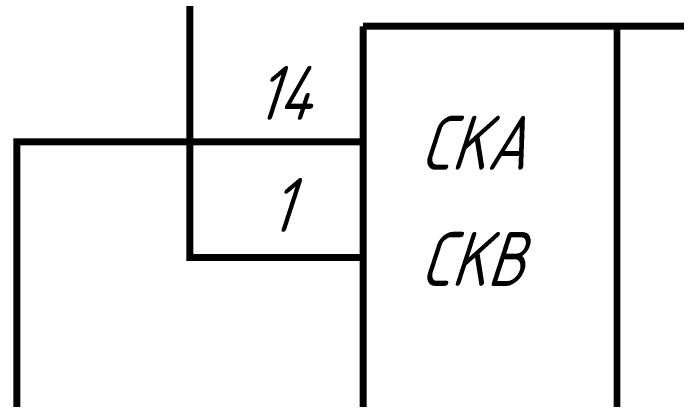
# Model space of a CAD drawing. Header units: millimetres. Extents: x 0 to 420, y 0 to 297.
# Drawn here: x 152.37 to 181.09, y 228.83 to 245.56 of the extents above; entities that cross this region are included whole.
import ezdxf

# ---------------------------------------------------------------- set-up
doc = ezdxf.new("R2010")
doc.units = ezdxf.units.MM
doc.layers.add('Sheet', color=255, linetype='Continuous')
doc.styles.add('GOST', font='', dxfattribs={"oblique": 18})
doc.styles.get('GOST').set_extended_font_data('GOST type A')

msp = doc.modelspace()

# ---------------------------------------------------------------- linework, layer by layer
at = {"layer": 'Sheet', "const_width": 0.3}
for points in [[(162.519, 234.99), (160.015, 234.99), (160.015, 254.99), (215.007, 254.99), (215.007, 229.993), (212.504, 229.993)], [(167.515, 199.999), (167.515, 244.996)], [(207.507, 244.996), (167.515, 244.996)], [(178.507, 244.996), (178.507, 199.999)], [(162.53, 239.999), (152.515, 239.999), (152.515, 159.999), (226.999, 159.999), (372.485, 159.999), (372.485, 109.983), (369.993, 109.983)], [(167.515, 239.999), (162.519, 239.999)], [(167.515, 234.99), (162.519, 234.99)]]:
    msp.add_lwpolyline(points, dxfattribs=at)

# ---------------------------------------------------------------- texts
at = {"layer": 'Sheet', "style": 'GOST', "oblique": 18}
for s, height, p in [('14', 2.3358, (162.867, 240.942)), ('CKA', 2.3358, (169.94, 238.786)), ('1', 2.336, (163.473, 236.091)), ('CKB', 2.3358, (169.94, 233.755))]:
    msp.add_text(s, height=height, dxfattribs=at).set_placement(p)

doc.saveas('drawing.dxf')
